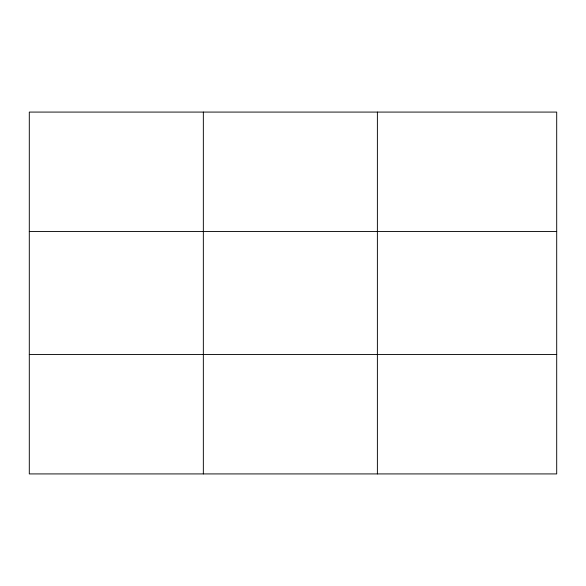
<?xml version="1.0" encoding="UTF-8"?>
<svg xmlns="http://www.w3.org/2000/svg" width="586" height="586" viewBox="0 0 586 586"><rect width="100%" height="100%" fill="white"/><g stroke="black" fill="none" stroke-linecap="round" stroke-linejoin="round"><path stroke-width="0.88" d="M203.342 112.08L203.342 473.92M377.384 112.08L377.384 473.92M556.7 354.515L556.7 473.92L29.3 473.92L29.3 112.08L556.7 112.08L556.7 354.515L29.3 354.515M29.3 231.485L556.7 231.485"/></g></svg>
